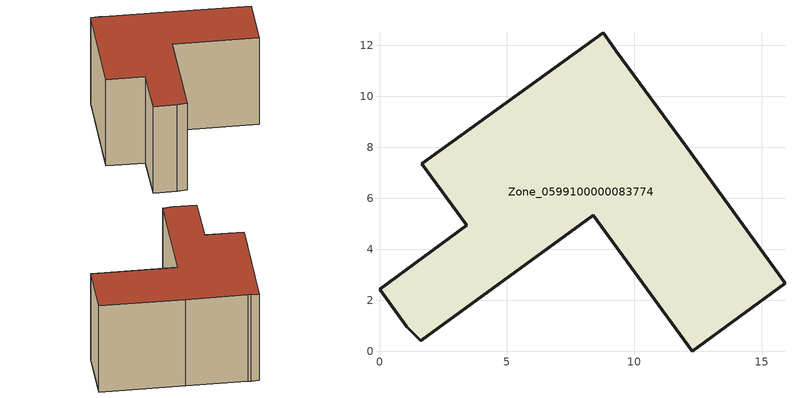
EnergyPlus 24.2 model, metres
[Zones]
Zone_0599100000083774
 floor ground (C_G): 8.77,12.49 9.12,12.02 9.29,11.77 12.06,8 15.91,2.66 12.27,0 8.38,5.34 1.63,0.4 1.07,0.96 0,2.43 3.42,4.94 1.65,7.36 z0
 wall outside (C_F): 1.07,0.96 1.63,0.4 8.38,5.34 12.27,0 15.91,2.66 12.06,8 9.29,11.77 9.12,12.02 8.77,12.49 1.65,7.36 3.42,4.94 0,2.43 1.07,0.96 z0:7.69
 roof outside (C_R): 9.12,12.02 8.77,12.49 1.65,7.36 3.42,4.94 0,2.43 1.07,0.96 1.63,0.4 8.38,5.34 12.27,0 15.91,2.66 12.06,8 9.29,11.77 z7.69
[BUILDING]
Pand.0599100000083774: North Axis=0; Terrain=City; Loads Convergence Tolerance Value=0.04; Temperature Convergence Tolerance Value=0.4; Solar Distribution=FullExterior; Maximum Number of Warmup Days=25; Minimum Number of Warmup Days=1
[Site:Location]
Rotterdam.The.Hague.AP_ZH_NLD Design_Conditions: Latitude=51.96; Longitude=4.45; Time Zone=1; Elevation=-4.5
[SITE:GROUNDTEMPERATURE:BUILDINGSURFACE]
18, 18, 18, 18, 18, 18, 18, 18, 18, 18, 18, 18
[MATERIAL] Thermal Absorptance=0.9; Solar Absorptance=0.7; Visible Absorptance=0.7
Name | Roughness | Thickness | Conductivity | Density | Specific Heat
G.TC.1975-1991 | MediumSmooth | 0.15 | 0.288461 | 540 | 1210
F.TC.1975-1991 | Rough | 0.3 | 0.230769 | 1920 | 840
R.TC.1975-1991 | MediumRough | 0.2 | 0.153846 | 1500 | 1000
[CONSTRUCTION]
C_G: G.TC.1975-1991
C_F: F.TC.1975-1991
C_R: R.TC.1975-1991
[ZONE]
Zone_0599100000083774: Type=1; Multiplier=1; Ceiling Height=Autocalculate; Volume=Autocalculate; Floor Area=autocalculate; Part of Total Floor Area=Yes
[ZONEINFILTRATION:DESIGNFLOWRATE]
Infil_Zone_0599100000083774: Zone or ZoneList or Space or SpaceList=Zone_0599100000083774; Schedule=AlwaysOn; Design Flow Rate Calculation Method=Flow/Area; Flow Rate per Floor Area=0.003; Constant Term Coefficient=1; Temperature Term Coefficient=0; Velocity Term Coefficient=0; Velocity Squared Term Coefficient=0
[HVACTEMPLATE:ZONE:IDEALLOADSAIRSYSTEM]
Zone_0599100000083774: Maximum Heating Supply Air Temperature=50; Minimum Cooling Supply Air Temperature=13; Maximum Heating Supply Air Humidity Ratio=0.0156; Minimum Cooling Supply Air Humidity Ratio=0.0077; Heating Limit=NoLimit; Cooling Limit=NoLimit; Dehumidification Control Type=ConstantSensibleHeatRatio; Cooling Sensible Heat Ratio=0.7; Dehumidification Setpoint=60; Humidification Control Type=None; Humidification Setpoint=30; Outdoor Air Method=None; Outdoor Air Flow Rate per Person=0.00944; Outdoor Air Flow Rate per Zone Floor Area=0; Outdoor Air Flow Rate per Zone=0; Demand Controlled Ventilation Type=None; Outdoor Air Economizer Type=NoEconomizer; Heat Recovery Type=None; Sensible Heat Recovery Effectiveness=0.7; Latent Heat Recovery Effectiveness=0.65
[ZONECONTROL:THERMOSTAT]
ThermostatControl_Zone_0599100000083774: Zone or ZoneList=Zone_0599100000083774; Control Type Schedule=DualSetpointControlType; Control 1=Thermostat_Zone_0599100000083774; Temperature Difference Between Cutout And Setpoint=0
[THERMOSTATSETPOINT:DUALSETPOINT]
Thermostat_Zone_0599100000083774: Heating Setpoint Temperature Schedule=HeatingSetpoint_Zone_0599100000083774; Cooling Setpoint Temperature Schedule=CoolingSetpoint_Zone_0599100000083774
[SCHEDULE:COMPACT]
HeatingSetpoint_Zone_0599100000083774: Through: 12/31, For: AllDays, Until: 24:00, 21
CoolingSetpoint_Zone_0599100000083774: Through: 12/31, For: AllDays, Until: 24:00, 24
DualSetpointControlType: Through: 12/31, For: AllDays, Until: 24:00, 4
AlwaysOn: Through: 12/31, For: AllDays, Until: 24:00, 1
